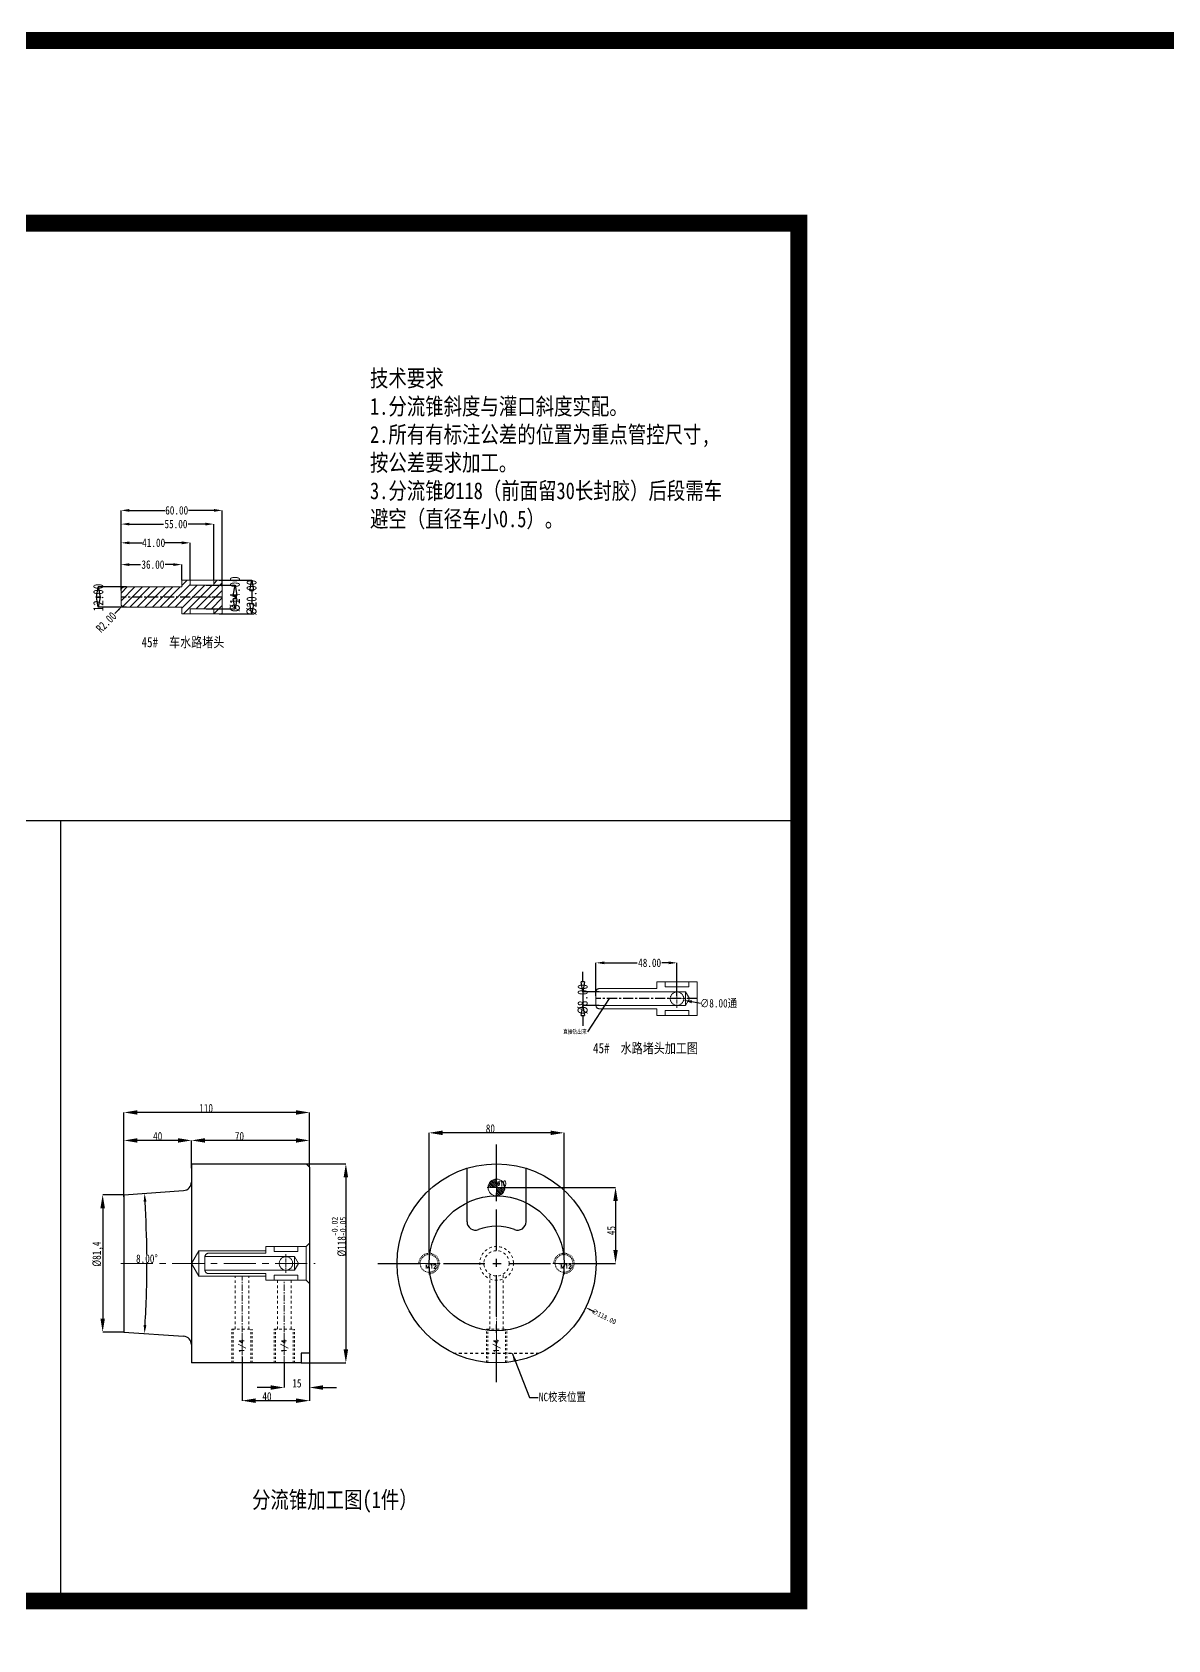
# Model space of a CAD drawing. Header units: millimetres. Extents: x 723 to 11228, y -2384 to 1578.
# Drawn here: x 1540 to 2213, y 626 to 1578 of the extents above; entities that cross this region are included whole.
import ezdxf
from ezdxf.enums import TextEntityAlignment as Align

# ---------------------------------------------------------------- set-up
doc = ezdxf.new("R2010")
doc.units = ezdxf.units.MM
doc.header["$LTSCALE"] = 16.335
doc.header["$PDMODE"] = 3
doc.header["$PDSIZE"] = 0.3125
for name, pattern in [('CENTER', [0.6, 0.375, -0.075, 0.075, -0.075]), ('HIDDEN', [0.2, 0.1, -0.1]), ('HIDDENX2', [0.75, 0.5, -0.25])]:
    doc.linetypes.add(name, pattern=pattern)
doc.layers.get('0').update_dxf_attribs({"linetype": 'CONTINUOUS'})
doc.layers.get('Defpoints').update_dxf_attribs({"linetype": 'CONTINUOUS'})
for name, color, linetype, lineweight in [('cool', 153, 'HIDDEN', 9), ('epin', 13, 'CONTINUOUS', 9), ('moldbase', 7, 'CONTINUOUS', 20), ('screw', 33, 'CONTINUOUS', 13), ('虚线', 6, 'HIDDENX2', 13)]:
    doc.layers.add(name, color=color, linetype=linetype, lineweight=lineweight)
doc.layers.add('DEFAULT_2', color=8, linetype='HIDDEN')
doc.layers.add('dim', color=3, linetype='CONTINUOUS')
doc.styles.get("Standard").update_dxf_attribs({"font": 'txt', "width": 0.8})
doc.styles.add('TXT', font='txt.shx', dxfattribs={"bigfont": 'gbcbig.shx'})
doc.styles.add('TXT05', font='txt.shx', dxfattribs={"width": 0.5, "bigfont": 'gbcbig.shx'})
doc.dimstyles.new('ISO-25', dxfattribs={"dimtxt": 8, "dimasz": 8, "dimexe": 0, "dimexo": 0, "dimgap": 0, "dimtad": 1, "dimtxsty": 'Standard', "dimcen": 0, "dimclrd": 4, "dimclre": 4, "dimclrt": 6, "dimadec": 0, "dimazin": 0, "dimtfac": 1, "dimtofl": 0, "dimtmove": 0, "dimatfit": 3, "dimfxl": 0, "dimarcsym": 0})
doc.dimstyles.get("Standard").update_dxf_attribs({"dimtxt": 0.15625, "dimasz": 0.1875, "dimexe": 0.125, "dimexo": 0.0625, "dimtad": 0, "dimtih": 1, "dimtoh": 1, "dimdsep": 46, "dimtxsty": 'Standard', "dimcen": 0.09, "dimadec": 0, "dimazin": 0, "dimtp": 0.01, "dimtm": 0.01, "dimtfac": 1, "dimtofl": 0, "dimtmove": 0, "dimatfit": 3, "dimfxl": 0, "dimtolj": 1, "dimarcsym": 0})
doc.dimstyles.new('STANDARD$0', dxfattribs={"dimscale": 2, "dimtxt": 3, "dimasz": 3, "dimexe": 1.25, "dimexo": 0.625, "dimgap": 0.5, "dimtad": 0, "dimdsep": 46, "dimlunit": 6, "dimtxsty": 'Standard', "dimblk": 'CLOSEDBLANK', "dimcen": 0, "dimclrt": 2, "dimazin": 2, "dimtfac": 2, "dimtmove": 1, "dimatfit": 3, "dimfxl": 0, "dimtolj": 1, "dimtzin": 0, "dimarcsym": 0})

# ---------------------------------------------------------------- blocks, each defined once
blk = doc.blocks.new('*D18')
at = {"color": 4, "lineweight": -2}
for p, q in [((1634.44, 905.25), (1634.44, 921.62)), ((1696.44, 921.62), (1642.44, 921.62)), ((1704.44, 910.75), (1704.44, 921.62))]:
    blk.add_line(p, q, dxfattribs=at)
at = {"color": 4}
for points in [[(1642.44, 922.95), (1642.44, 920.29), (1634.44, 921.62)], [(1696.44, 922.95), (1696.44, 920.29), (1704.44, 921.62)]]:
    blk.add_solid(points, dxfattribs=at)
at = {"layer": 'Defpoints', "color": 0}
for p in [(1634.44, 921.62), (1634.44, 905.25), (1704.44, 910.75)]:
    blk.add_point(p, dxfattribs=at)
at = {"color": 6, "lineweight": 0, "insert": (1662.89, 924.12), "char_height": 5, "attachment_point": 5}
blk.add_mtext('70', dxfattribs=at)
blk = doc.blocks.new('*D19')
at = {"color": 4, "lineweight": -2}
for p, q in [((1594.44, 888.18), (1594.44, 938.2)), ((1696.44, 938.2), (1602.44, 938.2)), ((1704.44, 905.75), (1704.44, 938.2))]:
    blk.add_line(p, q, dxfattribs=at)
at = {"color": 4}
for points in [[(1602.44, 939.53), (1602.44, 936.86), (1594.44, 938.2)], [(1696.44, 939.53), (1696.44, 936.86), (1704.44, 938.2)]]:
    blk.add_solid(points, dxfattribs=at)
at = {"layer": 'Defpoints', "color": 0}
for p in [(1594.44, 938.2), (1704.44, 905.75), (1594.44, 888.18)]:
    blk.add_point(p, dxfattribs=at)
at = {"color": 6, "lineweight": 0, "insert": (1643.13, 940.7), "char_height": 5, "attachment_point": 5}
blk.add_mtext('110', dxfattribs=at)
blk = doc.blocks.new('*D20')
at = {"color": 4, "lineweight": -2}
for p, q in [((1594.44, 888.18), (1594.44, 921.62)), ((1626.44, 921.62), (1602.44, 921.62)), ((1634.44, 905.64), (1634.44, 921.62))]:
    blk.add_line(p, q, dxfattribs=at)
at = {"color": 4}
for points in [[(1602.44, 922.95), (1602.44, 920.29), (1594.44, 921.62)], [(1626.44, 922.95), (1626.44, 920.29), (1634.44, 921.62)]]:
    blk.add_solid(points, dxfattribs=at)
at = {"layer": 'Defpoints', "color": 0}
for p in [(1594.44, 921.62), (1634.44, 905.64), (1594.44, 888.18)]:
    blk.add_point(p, dxfattribs=at)
at = {"color": 6, "lineweight": 0, "insert": (1614.44, 924.12), "char_height": 5, "attachment_point": 5}
blk.add_mtext('40', dxfattribs=at)
blk = doc.blocks.new('*D21')
at = {"color": 4, "lineweight": -2}
for p, q in [((1702.44, 907.75), (1725.95, 907.75)), ((1725.95, 899.75), (1725.95, 797.75)), ((1699.44, 789.75), (1725.95, 789.75))]:
    blk.add_line(p, q, dxfattribs=at)
at = {"color": 4}
for points in [[(1724.61, 899.75), (1727.28, 899.75), (1725.95, 907.75)], [(1724.61, 797.75), (1727.28, 797.75), (1725.95, 789.75)]]:
    blk.add_solid(points, dxfattribs=at)
at = {"layer": 'Defpoints', "color": 0}
for p in [(1702.44, 907.75), (1699.44, 789.75), (1725.95, 789.75)]:
    blk.add_point(p, dxfattribs=at)
at = {"color": 6, "lineweight": 0, "insert": (1721.86, 864.56), "char_height": 5, "attachment_point": 5, "rotation": 90}
blk.add_mtext('%%C118{\\H0.7x;\\S-0.02^ -0.05;}', dxfattribs=at)
blk = doc.blocks.new('*D22')
at = {"color": 4, "lineweight": -2}
for p, q in [((1704.44, 793.71), (1704.44, 775.19)), ((1689.44, 789.75), (1689.44, 775.19)), ((1681.44, 775.19), (1673.44, 775.19)), ((1712.44, 775.19), (1720.44, 775.19))]:
    blk.add_line(p, q, dxfattribs=at)
at = {"color": 4}
for points in [[(1681.44, 776.52), (1681.44, 773.86), (1689.44, 775.19)], [(1712.44, 776.52), (1712.44, 773.86), (1704.44, 775.19)]]:
    blk.add_solid(points, dxfattribs=at)
at = {"layer": 'Defpoints', "color": 0}
for p in [(1704.44, 793.71), (1689.44, 789.75), (1704.44, 775.19)]:
    blk.add_point(p, dxfattribs=at)
at = {"color": 6, "lineweight": 0, "insert": (1696.94, 777.69), "char_height": 5, "attachment_point": 5}
blk.add_mtext('15', dxfattribs=at)
blk = doc.blocks.new('*D23')
at = {"color": 4, "lineweight": -2}
for p, q in [((1664.44, 793.25), (1664.44, 767.4)), ((1704.44, 796.07), (1704.44, 767.4)), ((1696.44, 767.4), (1672.44, 767.4))]:
    blk.add_line(p, q, dxfattribs=at)
at = {"color": 4}
for points in [[(1672.44, 768.73), (1672.44, 766.06), (1664.44, 767.4)], [(1696.44, 768.73), (1696.44, 766.06), (1704.44, 767.4)]]:
    blk.add_solid(points, dxfattribs=at)
at = {"layer": 'Defpoints', "color": 0}
for p in [(1664.44, 793.25), (1704.44, 796.07), (1664.44, 767.4)]:
    blk.add_point(p, dxfattribs=at)
at = {"color": 6, "lineweight": 0, "insert": (1679.17, 769.9), "char_height": 5, "attachment_point": 5}
blk.add_mtext('40', dxfattribs=at)
blk = doc.blocks.new('*D24')
at = {"color": 4, "lineweight": -2}
for p, q in [((1820.76, 893.75), (1885.78, 893.75)), ((1885.78, 885.75), (1885.78, 856.75)), ((1864.05, 848.75), (1885.78, 848.75))]:
    blk.add_line(p, q, dxfattribs=at)
at = {"color": 4}
for points in [[(1884.45, 885.75), (1887.12, 885.75), (1885.78, 893.75)], [(1884.45, 856.75), (1887.12, 856.75), (1885.78, 848.75)]]:
    blk.add_solid(points, dxfattribs=at)
at = {"layer": 'Defpoints', "color": 0}
for p in [(1820.76, 893.75), (1864.05, 848.75), (1885.78, 848.75)]:
    blk.add_point(p, dxfattribs=at)
at = {"color": 6, "lineweight": 0, "insert": (1883.28, 868.24), "char_height": 5, "attachment_point": 5, "rotation": 90}
blk.add_mtext('45', dxfattribs=at)
blk = doc.blocks.new('*D25')
at = {"color": 4, "lineweight": -2}
for p, q in [((1775.26, 855.35), (1775.26, 926.13)), ((1847.26, 926.13), (1783.26, 926.13)), ((1855.26, 855.35), (1855.26, 926.13))]:
    blk.add_line(p, q, dxfattribs=at)
at = {"color": 4}
for points in [[(1783.26, 927.46), (1783.26, 924.8), (1775.26, 926.13)], [(1847.26, 927.46), (1847.26, 924.8), (1855.26, 926.13)]]:
    blk.add_solid(points, dxfattribs=at)
at = {"layer": 'Defpoints', "color": 0}
for p in [(1775.26, 926.13), (1775.26, 855.35), (1855.26, 855.35)]:
    blk.add_point(p, dxfattribs=at)
at = {"color": 6, "lineweight": 0, "insert": (1811.59, 928.63), "char_height": 5, "attachment_point": 5}
blk.add_mtext('80', dxfattribs=at)
blk = doc.blocks.new('*D41')
at = {"color": 4, "lineweight": -2}
for p, q in [((1594.44, 889.45), (1581.82, 889.45)), ((1581.82, 881.45), (1581.82, 816.05)), ((1594.44, 808.05), (1581.82, 808.05))]:
    blk.add_line(p, q, dxfattribs=at)
at = {"color": 4}
for points in [[(1580.48, 881.45), (1583.15, 881.45), (1581.82, 889.45)], [(1580.48, 816.05), (1583.15, 816.05), (1581.82, 808.05)]]:
    blk.add_solid(points, dxfattribs=at)
at = {"layer": 'Defpoints', "color": 0}
for p in [(1594.44, 889.45), (1581.82, 808.05), (1594.44, 808.05)]:
    blk.add_point(p, dxfattribs=at)
at = {"color": 6, "lineweight": 0, "insert": (1578.9, 854.26), "char_height": 5, "attachment_point": 5, "rotation": 90}
blk.add_mtext('%%c81,4', dxfattribs=at)
blk = doc.blocks.new('*D42')
at = {"color": 4, "lineweight": -2}
for start, end in [(0.50798, 3.51904), (356.48096, 0.02702)]:
    blk.add_arc((1012.41, 848.75), 595.65, start, end, dxfattribs=at)
at = {"color": 4}
for points in [[(1606.1, 885.26), (1607.77, 885.37), (1606.61, 890.3)], [(1607.77, 812.13), (1606.1, 812.24), (1606.61, 807.2)]]:
    blk.add_solid(points, dxfattribs=at)
at = {"layer": 'Defpoints', "color": 0}
for p in [(1594.44, 889.45), (1629.79, 891.92), (1607.9, 834.89), (1594.44, 808.05), (1629.79, 805.58)]:
    blk.add_point(p, dxfattribs=at)
at = {"color": 6, "insert": (1608.05, 851.53), "char_height": 5, "attachment_point": 5}
blk.add_mtext('\\A1;8.00°', dxfattribs=at)
blk = doc.blocks.new('screw_m12_g')
at = {"layer": 'screw', "color": 1, "linetype": 'CENTER', "ltscale": 0.24}
for p, q in [((-6.6, 0), (6.6, 0)), ((0, -6.6), (0, 6.6))]:
    blk.add_line(p, q, dxfattribs=at)
at = {"layer": 'screw', "color": 33, "linetype": 'HIDDEN', "ltscale": 0.24}
blk.add_circle((0, 0), 5.25, dxfattribs=at)
at = {"layer": 'screw', "color": 92, "linetype": 'HIDDEN', "ltscale": 0.24}
blk.add_arc((0, 0), 6, 270, 180, dxfattribs=at)
at = {"layer": 'screw', "color": 6, "style": 'TXT'}
blk.add_text('M12', height=2.4, dxfattribs=at).set_placement((-2.04, -3))
blk = doc.blocks.new('epin_ejp_10')
at = {"layer": 'epin'}
h = blk.add_hatch(dxfattribs=at)
h.set_pattern_fill('_ANSI31', color=123, scale=0.25, angle=90, style=0)
h.set_pattern_definition([(135, (-1645.23396, 6741.0989), (-0.56126601, -0.56126601), [])])
h.paths.add_polyline_path([(0, 5, 0.414214), (-5, 0), (0, 0)])
h.paths.add_polyline_path([(5, 0), (0, 0), (0, -5, 0.414214)])
at = {"layer": 'epin', "color": 1, "linetype": 'CENTER', "ltscale": 0.219913}
for p, q in [((-5.5, 0), (5.5, 0)), ((0, -5.5), (0, 5.5))]:
    blk.add_line(p, q, dxfattribs=at)
at = {"layer": 'epin'}
blk.add_circle((0, 0), 5, dxfattribs=at)
at = {"layer": 'epin', "color": 6, "style": 'TXT05', "width": 0.5}
blk.add_text('%%c10', height=3.5, dxfattribs=at).set_placement((0.2, 0.5))
blk = doc.blocks.new('*D48')
at = {"color": 3, "linetype": 'Continuous', "lineweight": -2}
blk.add_line((1873.52, 819.94), (1870.83, 821.27), dxfattribs=at)
at = {"color": 3}
blk.add_solid([(1871.06, 821.72), (1870.61, 820.82), (1868.15, 822.6)], dxfattribs=at)
at = {"layer": 'Defpoints', "color": 0}
for p in [(1762.37, 874.9), (1868.15, 822.6)]:
    blk.add_point(p, dxfattribs=at)
at = {"color": 6, "insert": (1878.9, 817.28), "char_height": 3, "attachment_point": 5, "rotation": 333.6915}
blk.add_mtext('\\A1;∅118.00', dxfattribs=at)
blk = doc.blocks.new('*D49')
at = {"color": 4, "lineweight": -2}
blk.add_line((1936.11, 1002.68), (1930.99, 1003.77), dxfattribs=at)
at = {"color": 4}
blk.add_solid([(1931.17, 1004.58), (1930.82, 1002.95), (1926.1, 1004.8)], dxfattribs=at)
at = {"layer": 'Defpoints', "color": 0}
for p in [(1918.28, 1006.46), (1926.1, 1004.8)]:
    blk.add_point(p, dxfattribs=at)
at = {"color": 6, "insert": (1946.85, 1002.68), "char_height": 5, "attachment_point": 5}
blk.add_mtext('\\A1;∅8.00{\\fSimSun|b0|i0|c134|p2;通}', dxfattribs=at)
blk = doc.blocks.new('*D50')
at = {"color": 4, "lineweight": -2}
for p, q in [((1874.19, 1007.35), (1874.19, 1026.86)), ((1879.19, 1026.86), (1898.64, 1026.86)), ((1917.19, 1026.86), (1913.3, 1026.86)), ((1922.19, 1007.35), (1922.19, 1026.86))]:
    blk.add_line(p, q, dxfattribs=at)
at = {"color": 4}
for points in [[(1879.19, 1027.69), (1879.19, 1026.03), (1874.19, 1026.86)], [(1917.19, 1027.69), (1917.19, 1026.03), (1922.19, 1026.86)]]:
    blk.add_solid(points, dxfattribs=at)
at = {"layer": 'Defpoints', "color": 0}
for p in [(1874.19, 1026.86), (1874.19, 1007.35), (1922.19, 1007.35)]:
    blk.add_point(p, dxfattribs=at)
at = {"color": 6, "insert": (1905.97, 1026.86), "char_height": 5, "attachment_point": 5}
blk.add_mtext('\\A1;48.00', dxfattribs=at)
blk = doc.blocks.new('_ClosedBlank')
at = {"color": 0, "linetype": 'ByBlock', "lineweight": -2}
for p, q in [((-1, 0.17), (0, 0)), ((-1, 0.17), (-1, -0.17)), ((0, 0), (-1, -0.17))]:
    blk.add_line(p, q, dxfattribs=at)
blk = doc.blocks.new('*D29')
at = {"color": 6, "lineweight": -2}
for p, q in [((1866.37, 1015.63), (1866.37, 1021.63)), ((1876.15, 1009.63), (1866.37, 1009.63)), ((1866.37, 1009.63), (1866.37, 1001.63)), ((1876.15, 1001.63), (1866.37, 1001.63)), ((1866.37, 995.63), (1866.37, 989.63))]:
    blk.add_line(p, q, dxfattribs=at)
at = {"layer": 'Defpoints', "color": 0}
for p in [(1866.37, 1001.63), (1876.15, 1009.63), (1876.15, 1001.63)]:
    blk.add_point(p, dxfattribs=at)
at = {"color": 6, "lineweight": -2, "xscale": 6, "yscale": 6, "zscale": 6}
for p, rotation in [((1866.37, 1009.63), 270), ((1866.37, 1001.63), 90)]:
    blk.add_blockref('_ClosedBlank', p, dxfattribs=dict(at, rotation=rotation))
at = {"color": 4, "insert": (1866.37, 1005.32), "char_height": 6, "attachment_point": 5, "rotation": 90}
blk.add_mtext('\\A1;%%c8.00', dxfattribs=at)
blk = doc.blocks.new('*D30')
at = {"color": 6, "lineweight": -2}
for p, q in [((1595.96, 1249.6), (1579.25, 1249.6)), ((1595.96, 1237.6), (1579.25, 1237.6))]:
    blk.add_line(p, q, dxfattribs=at)
at = {"layer": 'Defpoints', "color": 0}
for p in [(1595.96, 1249.6), (1579.25, 1237.6), (1595.96, 1237.6)]:
    blk.add_point(p, dxfattribs=at)
at = {"color": 6, "lineweight": -2, "xscale": 6, "yscale": 6, "zscale": 6}
for p, rotation in [((1579.25, 1249.6), 90), ((1579.25, 1237.6), 270)]:
    blk.add_blockref('_ClosedBlank', p, dxfattribs=dict(at, rotation=rotation))
at = {"color": 4, "insert": (1579.25, 1243.37), "char_height": 6, "attachment_point": 5, "rotation": 90}
blk.add_mtext('\\A1;12.00', dxfattribs=at)
blk = doc.blocks.new('*D51')
at = {"color": 4, "lineweight": -2}
for p, q in [((1592.72, 1247.6), (1592.72, 1262.86)), ((1597.72, 1262.86), (1604.26, 1262.86)), ((1623.72, 1262.86), (1618.92, 1262.86)), ((1628.72, 1253.6), (1628.72, 1262.86))]:
    blk.add_line(p, q, dxfattribs=at)
at = {"color": 4}
for points in [[(1597.72, 1263.69), (1597.72, 1262.02), (1592.72, 1262.86)], [(1623.72, 1263.69), (1623.72, 1262.02), (1628.72, 1262.86)]]:
    blk.add_solid(points, dxfattribs=at)
at = {"layer": 'Defpoints', "color": 0}
for p in [(1628.72, 1262.86), (1628.72, 1253.6), (1592.72, 1247.6)]:
    blk.add_point(p, dxfattribs=at)
at = {"color": 6, "insert": (1611.59, 1262.86), "char_height": 5, "attachment_point": 5}
blk.add_mtext('\\A1;36.00', dxfattribs=at)
blk = doc.blocks.new('*D52')
at = {"color": 4, "lineweight": -2}
for p, q in [((1592.72, 1247.6), (1592.72, 1275.77)), ((1597.72, 1275.77), (1605.39, 1275.77)), ((1628.72, 1275.77), (1618.72, 1275.77)), ((1633.72, 1253.6), (1633.72, 1275.77))]:
    blk.add_line(p, q, dxfattribs=at)
at = {"color": 4}
for points in [[(1597.72, 1276.6), (1597.72, 1274.93), (1592.72, 1275.77)], [(1628.72, 1276.6), (1628.72, 1274.93), (1633.72, 1275.77)]]:
    blk.add_solid(points, dxfattribs=at)
at = {"layer": 'Defpoints', "color": 0}
for p in [(1633.72, 1275.77), (1633.72, 1253.6), (1592.72, 1247.6)]:
    blk.add_point(p, dxfattribs=at)
at = {"color": 6, "insert": (1612.06, 1275.77), "char_height": 5, "attachment_point": 5}
blk.add_mtext('\\A1;41.00', dxfattribs=at)
blk = doc.blocks.new('*D53')
at = {"color": 4, "lineweight": -2}
for p, q in [((1592.72, 1247.6), (1592.72, 1286.87)), ((1597.72, 1286.87), (1617.92, 1286.87)), ((1642.72, 1286.87), (1632.58, 1286.87)), ((1647.72, 1253.6), (1647.72, 1286.87))]:
    blk.add_line(p, q, dxfattribs=at)
at = {"color": 4}
for points in [[(1597.72, 1287.71), (1597.72, 1286.04), (1592.72, 1286.87)], [(1642.72, 1287.71), (1642.72, 1286.04), (1647.72, 1286.87)]]:
    blk.add_solid(points, dxfattribs=at)
at = {"layer": 'Defpoints', "color": 0}
for p in [(1647.72, 1286.87), (1647.72, 1253.6), (1592.72, 1247.6)]:
    blk.add_point(p, dxfattribs=at)
at = {"color": 6, "insert": (1625.25, 1286.87), "char_height": 5, "attachment_point": 5}
blk.add_mtext('\\A1;55.00', dxfattribs=at)
blk = doc.blocks.new('*D54')
at = {"color": 4, "lineweight": -2}
for p, q in [((1592.72, 1247.6), (1592.72, 1295)), ((1597.72, 1295), (1618.69, 1295)), ((1647.72, 1295), (1632.69, 1295)), ((1652.72, 1249.88), (1652.72, 1295))]:
    blk.add_line(p, q, dxfattribs=at)
at = {"color": 4}
for points in [[(1597.72, 1295.83), (1597.72, 1294.16), (1592.72, 1295)], [(1647.72, 1295.83), (1647.72, 1294.16), (1652.72, 1295)]]:
    blk.add_solid(points, dxfattribs=at)
at = {"layer": 'Defpoints', "color": 0}
for p in [(1652.72, 1295), (1652.72, 1249.88), (1592.72, 1247.6)]:
    blk.add_point(p, dxfattribs=at)
at = {"color": 6, "insert": (1625.69, 1295), "char_height": 5, "attachment_point": 5}
blk.add_mtext('\\A1;60.00', dxfattribs=at)
blk = doc.blocks.new('*D55')
at = {"color": 6, "lineweight": -2}
for p, q in [((1643.07, 1250.6), (1660.25, 1250.6)), ((1660.25, 1244.6), (1660.25, 1242.6)), ((1643.07, 1236.6), (1660.25, 1236.6))]:
    blk.add_line(p, q, dxfattribs=at)
at = {"layer": 'Defpoints', "color": 0}
for p in [(1643.07, 1250.6), (1643.07, 1236.6), (1660.25, 1236.6)]:
    blk.add_point(p, dxfattribs=at)
at = {"color": 6, "lineweight": -2, "xscale": 6, "yscale": 6, "zscale": 6}
for p, rotation in [((1660.25, 1250.6), 90), ((1660.25, 1236.6), 270)]:
    blk.add_blockref('_ClosedBlank', p, dxfattribs=dict(at, rotation=rotation))
at = {"color": 4, "insert": (1660.25, 1245.29), "char_height": 6, "attachment_point": 5, "rotation": 90}
blk.add_mtext('\\A1;%%c14.00', dxfattribs=at)
blk = doc.blocks.new('*D56')
at = {"color": 6, "lineweight": -2}
for p, q in [((1650.78, 1253.6), (1670.13, 1253.6)), ((1670.13, 1247.6), (1670.13, 1239.6)), ((1650.78, 1233.6), (1670.13, 1233.6))]:
    blk.add_line(p, q, dxfattribs=at)
at = {"layer": 'Defpoints', "color": 0}
for p in [(1650.78, 1253.6), (1650.78, 1233.6), (1670.13, 1233.6)]:
    blk.add_point(p, dxfattribs=at)
at = {"color": 6, "lineweight": -2, "xscale": 6, "yscale": 6, "zscale": 6}
for p, rotation in [((1670.13, 1253.6), 90), ((1670.13, 1233.6), 270)]:
    blk.add_blockref('_ClosedBlank', p, dxfattribs=dict(at, rotation=rotation))
at = {"color": 4, "insert": (1670.13, 1243.28), "char_height": 6, "attachment_point": 5, "rotation": 90}
blk.add_mtext('\\A1;%%c20.00', dxfattribs=at)
blk = doc.blocks.new('*D57')
at = {"color": 6, "lineweight": -2}
blk.add_line((1589.09, 1233.92), (1591.2, 1236.05), dxfattribs=at)
at = {"color": 6}
blk.add_solid([(1590.85, 1236.4), (1591.56, 1235.7), (1593.31, 1238.18)], dxfattribs=at)
at = {"layer": 'Defpoints', "color": 0}
for p in [(1594.72, 1239.6), (1593.31, 1238.18)]:
    blk.add_point(p, dxfattribs=at)
at = {"color": 4, "insert": (1583.93, 1228.71), "char_height": 5, "attachment_point": 5, "rotation": 45.25651}
blk.add_mtext('\\A1;R2.00', dxfattribs=at)

msp = doc.modelspace()

# ---------------------------------------------------------------- hatches: boundary and pattern name
h = msp.add_hatch()
h.set_pattern_fill('ANSI31', color=4, style=0)
h.set_pattern_definition([(45, (1159.5527, 386.2227), (-2.245064, 2.245064), [])])
h.paths.add_polyline_path([(1633.721, 1250.604), (1633.721, 1253.604), (1628.721, 1253.604), (1628.721, 1249.604), (1594.721, 1249.604, 0.4142136), (1592.721, 1247.604), (1592.721, 1243.604), (1652.721, 1243.604), (1652.721, 1253.604), (1647.721, 1253.604), (1647.721, 1250.604)])
h.paths.add_polyline_path([(1592.721, 1243.604), (1592.721, 1239.604, 0.4142136), (1594.721, 1237.604), (1628.721, 1237.604), (1628.721, 1233.604), (1633.721, 1233.604), (1633.721, 1236.604), (1647.721, 1236.604), (1647.721, 1233.604), (1652.721, 1233.604), (1652.721, 1243.604), (1646.221, 1243.604), (1646.221, 1243.604), (1635.221, 1243.604), (1635.221, 1243.604)])

# ---------------------------------------------------------------- linework, layer by layer
at = {"color": 1, "linetype": 'CENTER', "ltscale": 0.970285}
for p, q in [((1652.721, 1243.604), (1592.721, 1243.604)), ((1934.189, 1005.632), (1874.189, 1005.632))]:
    msp.add_line(p, q, dxfattribs=at)
for p, q in [((1025.797, 1111.289), (1994.454, 1111.289)), ((1556.795, 1111.289), (1556.795, 648.71)), ((1634.439, 907.751), (1634.439, 789.75)), ((1634.439, 907.751), (1702.439, 907.75)), ((1702.439, 907.75), (1704.439, 905.75)), ((1704.439, 905.75), (1704.439, 795.443)), ((1594.439, 889.45), (1629.788, 891.922)), ((1594.439, 889.45), (1594.439, 808.051)), ((1594.439, 808.051), (1629.788, 805.579)), ((1704.439, 795.558), (1699.439, 795.558)), ((1699.439, 795.558), (1699.439, 789.75)), ((1699.439, 789.75), (1634.439, 789.75))]:
    msp.add_line(p, q)
at = {"color": 1, "linetype": 'CENTER', "ltscale": 3.980655}
for p, q in [((1815.256, 778.35), (1815.256, 919.15)), ((1744.856, 848.75), (1885.656, 848.75))]:
    msp.add_line(p, q, dxfattribs=at)
at = {"color": 3, "linetype": 'Continuous'}
for p, q in [((1797.756, 873.442), (1797.756, 905.095)), ((1832.756, 873.442), (1832.756, 905.095))]:
    msp.add_line(p, q, dxfattribs=at)
at = {"color": 4, "const_width": 10}
msp.add_lwpolyline([(727.857, 1573.392), (11222.503, 1573.392), (11222.503, -2379.292), (727.857, -2379.292)], close=True, dxfattribs=at)
at = {"const_width": 10}
msp.add_lwpolyline([(1994.454, 648.71), (1025.797, 648.71), (1025.797, 1465.17), (1994.454, 1465.17)], close=True, dxfattribs=at)
for radius in [59, 40]:
    msp.add_circle((1815.256, 848.75), radius)
for centre, start, end in [((1629.439, 896.909), 274, 360), ((1629.439, 800.592), 0, 86)]:
    msp.add_arc(centre, 5, start, end)
at = {"color": 3, "linetype": 'Continuous'}
for centre, radius, start, end in [((1802.756, 873.442), 5, 180, 290.924832), ((1815.256, 840.75), 30, 69.075168, 110.924832), ((1827.756, 873.442), 5, 249.075168, 0)]:
    msp.add_arc(centre, radius, start, end, dxfattribs=at)
at = {"layer": 'cool', "ltscale": 0.932966}
for p, q in [((1660.439, 809.75), (1660.439, 841.25)), ((1668.439, 809.75), (1668.439, 841.25)), ((1685.439, 809.75), (1685.439, 838.75)), ((1693.439, 809.75), (1693.439, 838.75)), ((1811.256, 809.75), (1811.256, 842.406)), ((1819.256, 809.75), (1819.256, 842.406)), ((1658.439, 809.75), (1670.439, 809.75)), ((1683.439, 809.75), (1695.439, 809.75)), ((1809.256, 809.75), (1821.256, 809.75))]:
    msp.add_line(p, q, dxfattribs=at)
at = {"layer": 'cool', "color": 1, "linetype": 'CENTER', "ltscale": 0.621977}
for p, q in [((1664.439, 789.75), (1664.439, 841.25)), ((1689.439, 789.75), (1689.439, 838.75)), ((1815.256, 804.75), (1815.256, 840.75))]:
    msp.add_line(p, q, dxfattribs=at)
at = {"layer": 'cool', "ltscale": 0.932966}
for radius in [10, 7.5]:
    msp.add_circle((1815.256, 848.75), radius, dxfattribs=at)
at = {"layer": 'DEFAULT_2', "color": 8, "linetype": 'HIDDEN'}
msp.add_line((1789.729, 795.558), (1840.783, 795.558), dxfattribs=at)
at = {"layer": 'moldbase', "color": 1, "linetype": 'CENTER', "ltscale": 3.109887}
msp.add_line((1592.58, 848.75), (1707.776, 848.75), dxfattribs=at)
at = {"layer": 'screw', "color": 92, "linetype": 'HIDDEN', "ltscale": 0.746373}
for p, q in [((1658.439, 789.75), (1658.439, 809.75)), ((1670.439, 789.75), (1670.439, 809.75)), ((1683.439, 789.75), (1683.439, 809.75)), ((1695.439, 789.75), (1695.439, 809.75)), ((1809.256, 790.056), (1809.256, 809.75)), ((1821.256, 790.056), (1821.256, 809.75))]:
    msp.add_line(p, q, dxfattribs=at)
at = {"layer": 'screw', "linetype": 'HIDDEN', "ltscale": 0.746373}
for p, q in [((1659.189, 789.75), (1659.189, 809.75)), ((1669.689, 789.75), (1669.689, 809.75)), ((1684.189, 789.75), (1684.189, 809.75)), ((1694.689, 789.75), (1694.689, 809.75)), ((1810.006, 789.984), (1810.006, 809.75)), ((1820.506, 789.984), (1820.506, 809.75))]:
    msp.add_line(p, q, dxfattribs=at)
at = {"layer": 'screw', "color": 1, "linetype": 'CENTER', "ltscale": 0.466483}
for p, q in [((1664.439, 789.75), (1664.439, 809.75)), ((1689.439, 789.75), (1689.439, 809.75)), ((1815.256, 789.75), (1815.256, 809.75))]:
    msp.add_line(p, q, dxfattribs=at)
at = {"layer": '虚线', "ltscale": 10}
for p, q in [((1628.721, 1249.604), (1594.721, 1249.604)), ((1628.721, 1253.604), (1628.721, 1249.604)), ((1652.721, 1253.604), (1628.721, 1253.604)), ((1633.721, 1253.604), (1633.721, 1250.604)), ((1647.721, 1250.604), (1633.721, 1250.604)), ((1647.721, 1253.604), (1647.721, 1250.604)), ((1652.721, 1253.604), (1652.721, 1233.604)), ((1592.721, 1239.604), (1592.721, 1247.604)), ((1628.721, 1237.604), (1594.721, 1237.604)), ((1628.721, 1233.604), (1628.721, 1237.604)), ((1652.721, 1233.604), (1628.721, 1233.604)), ((1633.721, 1233.604), (1633.721, 1236.604)), ((1647.721, 1236.604), (1633.721, 1236.604)), ((1647.721, 1233.604), (1647.721, 1236.604)), ((1910.189, 1011.632), (1876.189, 1011.632)), ((1910.189, 1015.632), (1910.189, 1011.632)), ((1934.189, 1015.632), (1910.189, 1015.632)), ((1915.189, 1015.632), (1915.189, 1012.632)), ((1929.189, 1012.632), (1915.189, 1012.632)), ((1929.189, 1015.632), (1929.189, 1012.632)), ((1934.189, 1015.632), (1934.189, 995.632)), ((1869.189, 1009.632), (1927.314, 1009.632)), ((1869.189, 1001.632), (1927.291, 1001.632)), ((1874.189, 1001.632), (1874.189, 1009.632)), ((1929.611, 1005.65), (1927.291, 1001.632)), ((1927.312, 1009.632), (1927.293, 1001.636)), ((1929.611, 1005.65), (1927.312, 1009.632)), ((1910.189, 999.632), (1876.189, 999.632)), ((1910.189, 995.632), (1910.189, 999.632)), ((1934.189, 995.632), (1910.189, 995.632)), ((1915.189, 995.632), (1915.189, 998.632)), ((1929.189, 998.632), (1915.189, 998.632)), ((1929.189, 995.632), (1929.189, 998.632)), ((1678.439, 858.75), (1678.439, 854.75)), ((1702.439, 858.75), (1678.439, 858.75)), ((1683.439, 858.75), (1683.439, 855.75)), ((1697.439, 858.75), (1697.439, 855.75)), ((1702.439, 858.75), (1704.439, 860.75)), ((1702.439, 858.75), (1702.439, 838.75)), ((1634.439, 848.75), (1638.769, 856.25)), ((1634.439, 848.75), (1638.769, 841.25)), ((1678.439, 856.25), (1638.769, 856.25)), ((1638.769, 856.25), (1638.769, 841.25)), ((1642.439, 852.75), (1695.564, 852.75)), ((1642.439, 844.75), (1642.439, 852.75)), ((1678.439, 854.75), (1644.437, 854.75)), ((1697.439, 855.75), (1683.439, 855.75)), ((1697.86, 848.768), (1695.541, 844.75)), ((1695.561, 852.75), (1695.543, 844.754)), ((1697.86, 848.768), (1695.561, 852.75)), ((1678.439, 841.25), (1638.769, 841.25)), ((1642.439, 844.75), (1695.541, 844.75)), ((1678.439, 842.75), (1644.439, 842.75)), ((1678.439, 838.75), (1678.439, 842.75)), ((1702.439, 838.75), (1678.439, 838.75)), ((1683.439, 838.75), (1683.439, 841.75)), ((1697.439, 841.75), (1683.439, 841.75)), ((1697.439, 838.75), (1697.439, 841.75)), ((1702.439, 838.75), (1704.439, 836.75))]:
    msp.add_line(p, q, dxfattribs=at)
at = {"layer": '虚线', "color": 1, "linetype": 'CENTER', "ltscale": 0.310989}
for p, q in [((1635.221, 1243.604), (1646.221, 1243.604)), ((1922.189, 1000.132), (1922.189, 1011.132)), ((1916.689, 1005.632), (1927.689, 1005.632)), ((1684.939, 848.75), (1695.939, 848.75)), ((1690.439, 843.25), (1690.439, 854.25))]:
    msp.add_line(p, q, dxfattribs=at)
at = {"layer": '虚线', "ltscale": 10}
for centre in [(1922.189, 1005.632), (1690.439, 848.75)]:
    msp.add_circle(centre, 4, dxfattribs=at)
for centre, start, end in [((1594.721, 1247.604), 90, 180), ((1594.721, 1239.604), 180, 270), ((1876.189, 1009.632), 90, 180), ((1876.189, 1001.632), 180, 270), ((1644.439, 852.75), 90, 180), ((1644.439, 844.75), 180, 270)]:
    msp.add_arc(centre, 2, start, end, dxfattribs=at)

# ---------------------------------------------------------------- block references
at = {"layer": 'epin'}
msp.add_blockref('epin_ejp_10', (1815.256, 893.75), dxfattribs=at)
at = {"layer": 'screw'}
for p in [(1775.256, 848.75), (1855.256, 848.75)]:
    msp.add_blockref('screw_m12_g', p, dxfattribs=at)

# ---------------------------------------------------------------- texts
at = {"attachment_point": 1}
for s, insert, char_height, width in [('{\\fSimSun|b0|i0|c134|p2;技术要求\\P1.分流锥斜度与灌口斜度实配。\\P2.所有有标注公差的位置为重点管控尺寸,按公差要求加工。\\P3.分流锥\\fISOCPEUR|b0|i0|c0|p34;%%C\\fSimSun|b0|i0|c134|p2;118（前面留30长封胶）后段需车避空（直径车小0.5）。}', (1740.251, 1378.324), 10, 209.44801), ('{\\fSimSun|b0|i0|c134|p2;45#  车水路堵头}', (1604.859, 1219.901), 6, 71.53055), ('{\\fSimSun|b0|i0|c134|p2;45#  水路堵头加工图}', (1872.437, 979.294), 6, 71.53055), ('{\\fSimSun|b0|i0|c134|p2; 分流锥加工图(1件）}', (1664.875, 713.703), 10, 137.03382)]:
    msp.add_mtext(s, dxfattribs=dict(at, insert=insert, char_height=char_height, width=width))
at = {"layer": 'dim'}
for s, insert, char_height, attachment_point in [('\\A1;{\\fSimSun|b0|i0|c134|p2;直接钻出来}', (1868.647, 985.951), 2.5, 6), ('\\A1;NC{\\fSimSun|b0|i0|c134|p2;校表位置}', (1840.328, 769.299), 5, 4)]:
    msp.add_mtext(s, dxfattribs=dict(at, insert=insert, char_height=char_height, attachment_point=attachment_point))
at = {"layer": 'screw', "color": 222, "linetype": 'HIDDEN', "ltscale": 0.746373, "style": 'TXT'}
for rotation, p in [(89.99973, (1664.439, 799.75)), (89.99973, (1689.439, 799.75)), (90, (1815.256, 799.75))]:
    msp.add_text('1/4', height=3, rotation=rotation, dxfattribs=at).set_placement(p, align=Align.MIDDLE)

# ---------------------------------------------------------------- dimensions: what is measured, and where the dimension line sits
for base, p1, p2, picture, middle in [((1652.721, 1294.996), (1592.721, 1247.604), (1652.721, 1249.882), '*D54', (1625.686, 1294.996)), ((1647.721, 1286.872), (1592.721, 1247.604), (1647.721, 1253.604), '*D53', (1625.25, 1286.872)), ((1633.721, 1275.766), (1592.721, 1247.604), (1633.721, 1253.604), '*D52', (1612.057, 1275.766)), ((1628.721, 1262.858), (1592.721, 1247.604), (1628.721, 1253.604), '*D51', (1611.589, 1262.858)), ((1874.189, 1026.861), (1922.189, 1007.35), (1874.189, 1007.35), '*D50', (1905.971, 1026.861))]:
    dim = msp.add_linear_dim(base=base, p1=p1, p2=p2, dimstyle='STANDARD$0', override={"dimscale": 1, "dimtxt": 5, "dimasz": 5, "dimexe": 0, "dimexo": 0, "dimgap": 0, "dimtih": 1, "dimtoh": 1, "dimzin": 0, "dimlunit": 2, "dimclrd": 4, "dimclre": 4, "dimclrt": 6, "dimazin": 0, "dimtp": 0.01, "dimtm": 0.01, "dimtfac": 1, "dimtofl": 0, "dimtmove": 0, "dimfxl": 1.25})
    dim.commit()
    dim.dimension.update_dxf_attribs({"geometry": picture, "text_midpoint": middle, "dimtype": 160})
for base, p1, p2, override, picture, middle in [((1660.255, 1236.604), (1643.074, 1250.604), (1643.074, 1236.604), {"dimexe": 0, "dimexo": 0, "dimgap": 0, "dimzin": 0, "dimclrd": 6, "dimclre": 6, "dimclrt": 4}, '*D55', (1660.255, 1245.294)), ((1670.134, 1233.604), (1650.783, 1253.604), (1650.783, 1233.604), {"dimexe": 0, "dimexo": 0, "dimgap": 0, "dimzin": 0, "dimclrd": 6, "dimclre": 6, "dimclrt": 4}, '*D56', (1670.134, 1243.285)), ((1866.372, 1001.632), (1876.151, 1009.632), (1876.151, 1001.632), {"dimtxt": 3, "dimexe": 0, "dimexo": 0, "dimgap": 0, "dimzin": 0, "dimclrd": 6, "dimclre": 6, "dimclrt": 4}, '*D29', (1866.372, 1005.317))]:
    dim = msp.add_linear_dim(base=base, p1=p1, p2=p2, angle=90, text='%%c<>', dimstyle='STANDARD$0', override=override)
    dim.commit()
    dim.dimension.update_dxf_attribs({"geometry": picture, "text_midpoint": middle, "dimtype": 160})
dim = msp.add_linear_dim(base=(1579.254, 1237.604), p1=(1595.964, 1249.604), p2=(1595.964, 1237.604), angle=90, dimstyle='STANDARD$0', override={"dimexe": 0, "dimexo": 0, "dimgap": 0, "dimzin": 0, "dimclrd": 6, "dimclre": 6, "dimclrt": 4})
dim.commit()
dim.dimension.update_dxf_attribs({"geometry": '*D30', "text_midpoint": (1579.254, 1243.373), "dimtype": 160})
dim = msp.add_radius_dim(center=(1594.721, 1239.604), mpoint=(1593.313, 1238.183), dimstyle='Standard', override={"dimtxt": 5, "dimasz": 3, "dimexe": 0, "dimexo": 0, "dimgap": 0, "dimtih": 0, "dimtoh": 0, "dimzin": 0, "dimcen": 0, "dimclrd": 6, "dimclre": 6, "dimclrt": 4, "dimadec": 2, "dimtp": 0, "dimtm": 0, "dimtzin": 0})
dim.commit()
dim.dimension.update_dxf_attribs({"geometry": '*D57', "text_midpoint": (1583.927, 1228.713)})
dim = msp.add_diameter_dim_2p(p1=(1918.276, 1006.462), p2=(1926.102, 1004.802), text='<>{\\fSimSun|b0|i0|c134|p2;通}', dimstyle='Standard', override={"dimtxt": 5, "dimasz": 5, "dimexe": 0, "dimexo": 0, "dimgap": 0, "dimzin": 0, "dimcen": 0, "dimclrd": 4, "dimclre": 4, "dimclrt": 6, "dimadec": 2, "dimfxl": 1.25, "dimtzin": 0})
dim.commit()
dim.dimension.update_dxf_attribs({"geometry": '*D49', "text_midpoint": (1936.113, 1002.679), "dimtype": 163})
at = {"color": 6, "lineweight": 0}
for base, p1, p2, picture, middle in [((1594.439, 938.197), (1704.439, 905.75), (1594.439, 888.184), '*D19', (1643.13, 938.197)), ((1634.439, 921.618), (1704.439, 910.75), (1634.439, 905.251), '*D18', (1662.893, 921.618)), ((1664.439, 767.398), (1704.439, 796.068), (1664.439, 793.254), '*D23', (1679.167, 767.398)), ((1704.439, 775.189), (1689.439, 789.75), (1704.439, 793.713), '*D22', (1696.939, 775.189))]:
    dim = msp.add_linear_dim(base=base, p1=p1, p2=p2, dimstyle='ISO-25', override={"dimtxt": 5}, dxfattribs=at)
    dim.commit()
    dim.dimension.update_dxf_attribs({"geometry": picture, "text_midpoint": middle, "dimtype": 160})
dim = msp.add_linear_dim(base=(1594.439, 921.618), p1=(1634.439, 905.642), p2=(1594.439, 888.184), dimstyle='ISO-25', override={"dimtxt": 5}, dxfattribs=at)
dim.commit()
dim.dimension.update_dxf_attribs({"geometry": '*D20', "text_midpoint": (1614.439, 924.118)})
at = {"lineweight": 0}
dim = msp.add_linear_dim(base=(1775.256, 926.13), p1=(1855.256, 855.35), p2=(1775.256, 855.35), dimstyle='ISO-25', override={"dimtxt": 5}, dxfattribs=at)
dim.commit()
dim.dimension.update_dxf_attribs({"geometry": '*D25', "text_midpoint": (1811.588, 926.13), "dimtype": 160})
at = {"color": 6, "lineweight": 0}
for base, p1, p2, text, picture, middle in [((1725.945, 789.75), (1702.439, 907.75), (1699.439, 789.75), '%%C<>{\\H0.7x;\\S-0.02^ -0.05;}', '*D21', (1725.945, 864.56)), ((1581.816, 808.051), (1594.439, 889.45), (1594.439, 808.051), '%%c<>', '*D41', (1581.816, 854.265))]:
    dim = msp.add_linear_dim(base=base, p1=p1, p2=p2, angle=90, text=text, dimstyle='ISO-25', override={"dimtxt": 5}, dxfattribs=at)
    dim.commit()
    dim.dimension.update_dxf_attribs({"geometry": picture, "text_midpoint": middle, "dimtype": 160})
dim = msp.add_angular_dim_2l(base=(1607.898, 834.89), line1=((1594.439, 808.051), (1629.788, 805.579)), line2=((1594.439, 889.45), (1629.788, 891.922)), dimstyle='Standard', override={"dimtxt": 5, "dimasz": 5, "dimexe": 0, "dimexo": 0, "dimgap": 0, "dimtad": 0, "dimzin": 0, "dimcen": 0, "dimclrd": 4, "dimclre": 4, "dimclrt": 6, "dimadec": 2, "dimtol": 0, "dimfxl": 1.25, "dimtzin": 0})
dim.commit()
dim.dimension.update_dxf_attribs({"geometry": '*D42', "text_midpoint": (1608.053, 851.531), "dimtype": 162})
at = {"lineweight": 0}
dim = msp.add_linear_dim(base=(1885.784, 848.75), p1=(1820.756, 893.75), p2=(1864.047, 848.75), angle=90, dimstyle='ISO-25', override={"dimtxt": 5}, dxfattribs=at)
dim.commit()
dim.dimension.update_dxf_attribs({"geometry": '*D24', "text_midpoint": (1885.784, 868.236), "dimtype": 160})
dim = msp.add_diameter_dim_2p(p1=(1762.368, 874.899), p2=(1868.145, 822.601), dimstyle='Standard', override={"dimtxt": 3, "dimasz": 3, "dimexe": 0, "dimexo": 0, "dimgap": 0, "dimtih": 0, "dimtoh": 0, "dimzin": 0, "dimcen": 0, "dimclrd": 3, "dimclre": 3, "dimclrt": 6, "dimadec": 2, "dimtp": 0, "dimtm": 0, "dimfxl": 1.25, "dimtzin": 0, "dimarcsym": 1})
dim.commit()
dim.dimension.update_dxf_attribs({"geometry": '*D48', "text_midpoint": (1878.902, 817.283)})

# ---------------------------------------------------------------- leaders
at = {"layer": 'dim'}
msp.add_leader([(1881.945, 1005.632), (1869.147, 985.951)], dimstyle='Standard', override={"dimtxt": 2.5, "dimasz": 2, "dimexe": 0, "dimexo": 0, "dimgap": 0.49975, "dimtad": 0, "dimzin": 0, "dimcen": 2.673, "dimadec": 2, "dimtol": 0, "dimtzin": 0}, dxfattribs=at)
at = {"layer": 'dim', "annotation_type": 0, "has_hookline": 1, "hookline_direction": 0, "text_width": 30.556}
msp.add_leader([(1824.484, 795.558), (1834.829, 769.299), (1839.829, 769.299)], dimstyle='Standard', override={"dimtxt": 2.5, "dimasz": 5, "dimexe": 0, "dimexo": 0, "dimgap": 0.49975, "dimtad": 0, "dimzin": 0, "dimcen": 0, "dimadec": 2, "dimtol": 0, "dimtzin": 0}, dxfattribs=at)

doc.saveas('drawing.dxf')
